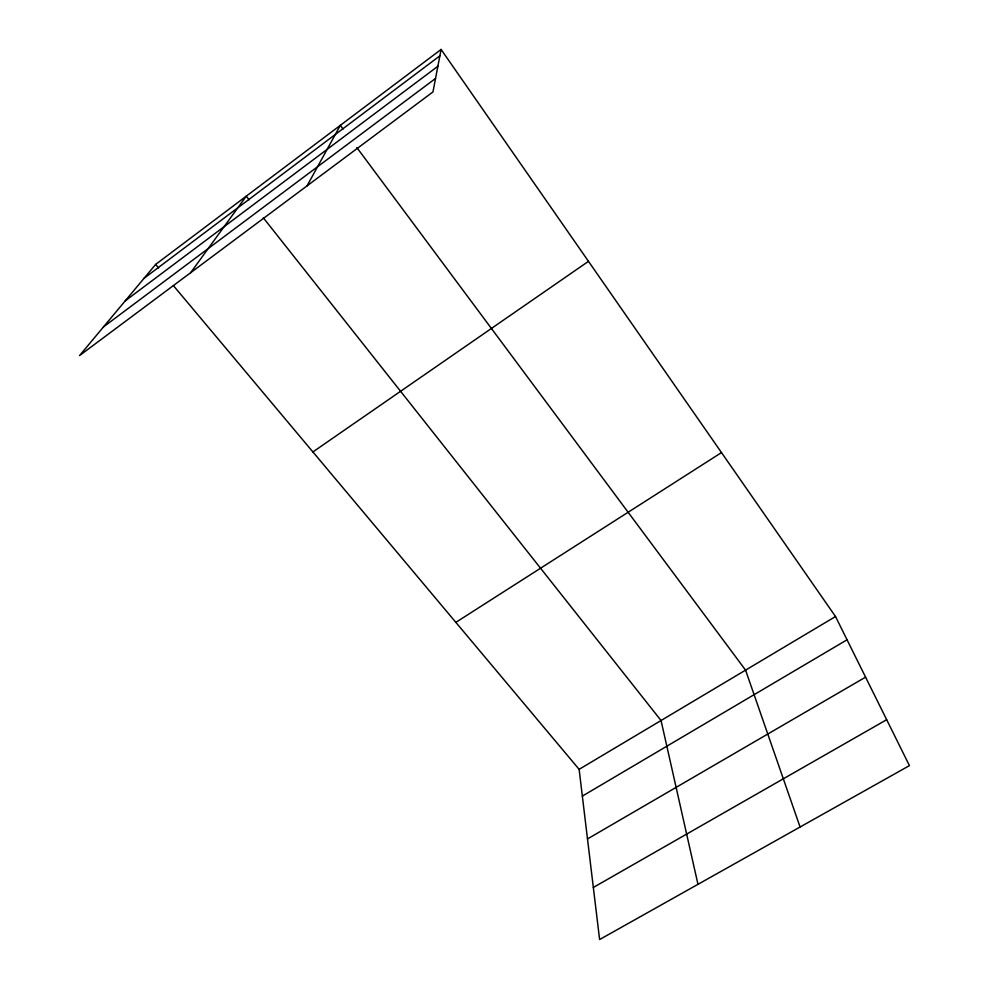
<?xml version="1.0" encoding="UTF-8"?>
<svg xmlns="http://www.w3.org/2000/svg" width="989" height="989" viewBox="0 0 989 989"><rect width="100%" height="100%" fill="white"/><g stroke="black" fill="none" stroke-linecap="round" stroke-linejoin="round"><path stroke-width="1.48" d="M441.094 49.45L432.959 91.94L79.565 355.57L155.632 264.434L441.094 49.45L835.52 616.53L909.435 765.622L599.606 939.55L579.121 769.343L173.446 285.673M307.035 185.87L340.315 125.343L343.072 129.052M190.642 272.704L246.236 196.205L249.092 199.79M144.06 278.305L439.87 55.841M125.257 300.841L437.867 66.275M103.474 326.926L435.543 78.452M312.907 451.936L588.467 261.343M455.842 622.365L721.488 452.591M579.121 769.343L835.52 616.53M582.348 796.108L847.041 639.796M587.503 838.932L865.573 677.144M593.338 887.467L886.663 719.708M155.632 264.434L158.611 267.982M263.309 217.778L661.048 720.524L697.974 884.339M356.844 147.559L745.57 670.134L800.076 827.014"/></g></svg>
